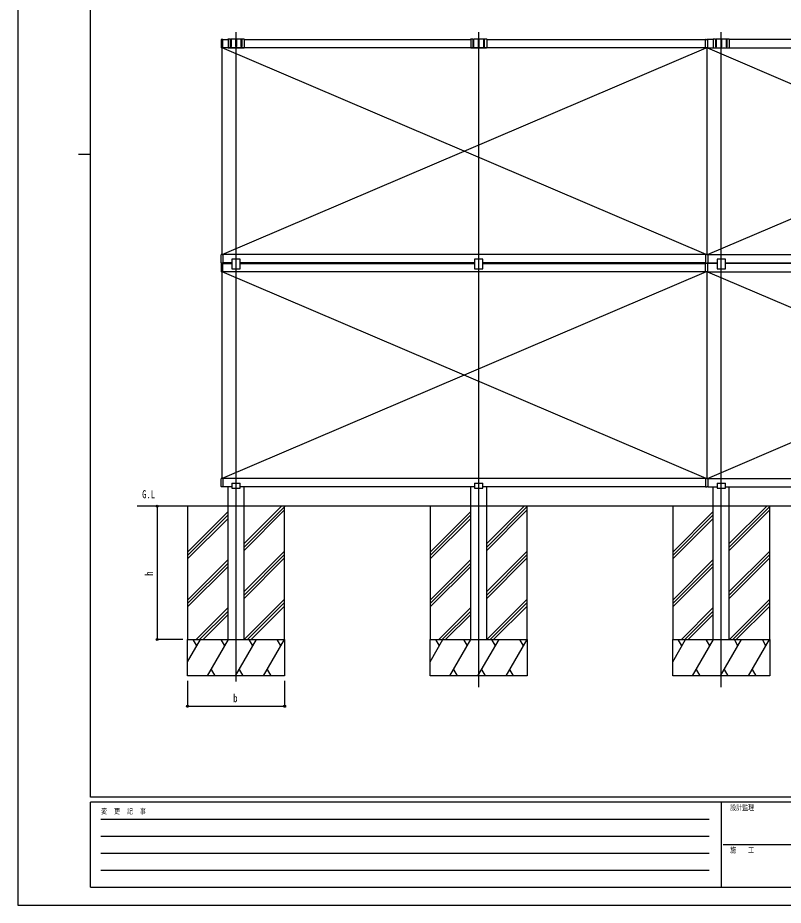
# Model space of a CAD drawing. Units: millimetres, scale not verified. Extents: x -4205 to 4205, y -2970 to 2970.
# Drawn here: x -4205 to -1050, y -2970 to 688 of the extents above; entities that cross this region are included whole.
import ezdxf
from ezdxf.enums import TextEntityAlignment as Align

# ---------------------------------------------------------------- set-up
doc = ezdxf.new("R2010")
doc.units = ezdxf.units.MM
doc.header["$LTSCALE"] = 12
for name, color, linetype in [('0-2_USER1', 3, 'Continuous'), ('0-3_YKK_12', 2, 'Continuous'), ('0-4_YKK_A1', 4, 'Continuous'), ('0-5_YKK_D', 6, 'Continuous'), ('0-6_YKK_ZWAK', 7, 'Continuous')]:
    doc.layers.add(name, color=color, linetype=linetype)
doc.styles.add('ＭＳ ゴシック', font='')
doc.styles.get('ＭＳ ゴシック').set_extended_font_data('MS Gothic')

msp = doc.modelspace()

# ---------------------------------------------------------------- linework, layer by layer
at = {"layer": '0-3_YKK_12'}
for p, q in [((-3304.98, -2048.44), (-3304.98, 628.28)), ((-2305.08, -2070.71), (-2305.08, 628.28)), ((-1305.08, -2070.71), (-1305.08, 628.28))]:
    msp.add_line(p, q, dxfattribs=at)
at = {"layer": '0-4_YKK_A1'}
for p, q in [((-3367.08, 597.27), (-3367.08, 564.63)), ((-3359.4, 598.68), (-3366.14, 598.27)), ((-3359.08, 597.5), (-3337.98, 597.5)), ((-3329.48, 599), (-3337.98, 599)), ((-3337.98, 599), (-3337.98, 564.99)), ((-3329.48, 599), (-3329.48, 569.99)), ((-3328.48, 600), (-3325.48, 600)), ((-3324.48, 569.99), (-3324.48, 599)), ((-3307.48, 599), (-3324.48, 599)), ((-3307.48, 599), (-3307.48, 569.99)), ((-3306.48, 600), (-3303.48, 600)), ((-3285.48, 599), (-3302.48, 599)), ((-3302.48, 569.99), (-3302.48, 599)), ((-3285.48, 599), (-3285.48, 569.99)), ((-3281.48, 600), (-3284.48, 600)), ((-3271.98, 599), (-3280.48, 599)), ((-3280.48, 569.99), (-3280.48, 599)), ((-3271.98, 599), (-3271.98, 564.99)), ((-3271.98, 597.5), (-2338.08, 597.5)), ((-2329.58, 599), (-2338.08, 599)), ((-2338.08, 599), (-2338.08, 564.99)), ((-2329.58, 599), (-2329.58, 569.99)), ((-2328.58, 600), (-2325.58, 600)), ((-2324.58, 569.99), (-2324.58, 599)), ((-2307.58, 599), (-2324.58, 599)), ((-2307.58, 599), (-2307.58, 569.99)), ((-2306.58, 600), (-2303.58, 600)), ((-2285.58, 599), (-2302.58, 599)), ((-2302.58, 569.99), (-2302.58, 599)), ((-2285.58, 599), (-2285.58, 569.99)), ((-2281.58, 600), (-2284.58, 600)), ((-2272.08, 599), (-2280.58, 599)), ((-2280.58, 569.99), (-2280.58, 599)), ((-2272.08, 599), (-2272.08, 564.99)), ((-2272.08, 597.5), (-1369.58, 597.5)), ((-1369.58, 597.44), (-1369.58, 598.24)), ((-1369.58, 564.2), (-1369.58, 597.44)), ((-1369.39, 598.44), (-1365.08, 598.7)), ((-1360.77, 598.44), (-1365.08, 598.7)), ((-1360.58, 597.44), (-1360.58, 598.24)), ((-1338.08, 597.5), (-1360.58, 597.5)), ((-1360.58, 564.2), (-1360.58, 597.44)), ((-1329.58, 599), (-1338.08, 599)), ((-1338.08, 599), (-1338.08, 564.99)), ((-1329.58, 599), (-1329.58, 569.99)), ((-1328.58, 600), (-1325.58, 600)), ((-1324.58, 569.99), (-1324.58, 599)), ((-1307.58, 599), (-1324.58, 599)), ((-1307.58, 599), (-1307.58, 569.99)), ((-1306.58, 600), (-1303.58, 600)), ((-1285.58, 599), (-1302.58, 599)), ((-1302.58, 569.99), (-1302.58, 599)), ((-1285.58, 599), (-1285.58, 569.99)), ((-1281.58, 600), (-1284.58, 600)), ((-1272.08, 599), (-1280.58, 599)), ((-1280.58, 569.99), (-1280.58, 599)), ((-1272.08, 599), (-1272.08, 564.99)), ((-338.08, 597.5), (-1272.08, 597.5)), ((-3359.4, 563.22), (-3366.14, 563.63)), ((-1367.58, -288.5), (-3362.58, 563.5)), ((-3362.58, -288.5), (-1367.58, 563.5)), ((-3362.58, -288.41), (-3362.58, 563.41)), ((-1369.58, 563.5), (-3359.08, 563.5)), ((-3336.98, 563.99), (-3305.44, 563.99)), ((-3304.52, 563.99), (-3272.98, 563.99)), ((-2337.08, 563.99), (-2305.54, 563.99)), ((-2304.62, 563.99), (-2273.08, 563.99)), ((-1369.58, 563.4), (-1369.58, 564.2)), ((-1365.08, 563.2), (-1369.02, 563.2)), ((-1365.08, 563.2), (-1365.08, -288.2)), ((-1365.08, 563.2), (-1365.08, -288.2)), ((-1365.08, 563.2), (-1361.14, 563.2)), ((-1362.58, 563.5), (632.42, -288.5)), ((-1362.58, -288.5), (632.42, 563.5)), ((-1360.58, 563.4), (-1360.58, 564.2)), ((-1360.58, 563.5), (628.92, 563.5)), ((-1337.08, 563.99), (-1305.54, 563.99)), ((-1304.62, 563.99), (-1273.08, 563.99)), ((-3367.08, -322.27), (-3367.08, -289.63)), ((-3359.4, -288.22), (-3366.14, -288.63)), ((-1369.58, -288.5), (-3359.08, -288.5)), ((-1369.58, -288.4), (-1369.58, -289.2)), ((-1369.58, -289.2), (-1369.58, -322.44)), ((-1365.08, -288.2), (-1369.02, -288.2)), ((-1365.08, -288.2), (-1361.14, -288.2)), ((-1360.58, -288.4), (-1360.58, -289.2)), ((-1360.58, -288.5), (628.92, -288.5)), ((-1360.58, -289.2), (-1360.58, -322.44)), ((-3367.08, -325.23), (-3367.08, -357.87)), ((-3359.4, -323.68), (-3366.14, -323.27)), ((-3359.4, -323.82), (-3366.14, -324.23)), ((-3322.23, -322.5), (-3359.08, -322.5)), ((-3359.08, -325), (-3322.23, -325)), ((-3322.23, -307.5), (-3322.23, -347.5)), ((-2322.33, -322.5), (-3287.73, -322.5)), ((-3287.73, -325), (-2322.33, -325)), ((-2322.33, -307.5), (-2322.33, -347.5)), ((-1369.58, -322.5), (-2287.83, -322.5)), ((-2287.83, -325), (-1369.58, -325)), ((-1369.58, -322.44), (-1369.58, -323.24)), ((-1369.58, -325.06), (-1369.58, -324.26)), ((-1369.58, -358.3), (-1369.58, -325.06)), ((-1369.39, -323.44), (-1365.08, -323.7)), ((-1369.39, -324.06), (-1365.08, -323.8)), ((-1360.77, -323.44), (-1365.08, -323.7)), ((-1360.77, -324.06), (-1365.08, -323.8)), ((-1360.58, -322.44), (-1360.58, -323.24)), ((-1360.58, -322.5), (-1322.33, -322.5)), ((-1360.58, -325.06), (-1360.58, -324.26)), ((-1322.33, -325), (-1360.58, -325)), ((-1360.58, -358.3), (-1360.58, -325.06)), ((-1322.33, -307.5), (-1322.33, -347.5)), ((-1287.83, -322.5), (-322.33, -322.5)), ((-322.33, -325), (-1287.83, -325)), ((-3359.4, -359.28), (-3366.14, -358.87)), ((-1367.58, -1211), (-3362.58, -359)), ((-1367.58, -359), (-3362.58, -1211)), ((-3362.58, -1210.91), (-3362.58, -359.09)), ((-1369.58, -359), (-3359.08, -359)), ((-3322.23, -347.5), (-3287.73, -347.5)), ((-2322.33, -347.5), (-2287.83, -347.5)), ((-1369.58, -359.1), (-1369.58, -358.3)), ((-1365.08, -359.3), (-1369.02, -359.3)), ((-1365.08, -359.3), (-1365.08, -1210.7)), ((-1365.08, -359.3), (-1365.08, -1210.7)), ((-1365.08, -359.3), (-1361.14, -359.3)), ((-1362.58, -359), (632.42, -1211)), ((-1362.58, -1211), (632.42, -359)), ((-1360.58, -359.1), (-1360.58, -358.3)), ((-1360.58, -359), (628.92, -359)), ((-1322.33, -347.5), (-1287.83, -347.5)), ((-3367.08, -1244.77), (-3367.08, -1212.13)), ((-3359.4, -1210.72), (-3366.14, -1211.13)), ((-1369.58, -1211), (-3359.08, -1211)), ((-3322.28, -1230), (-3287.68, -1230)), ((-3322.28, -1230), (-3322.28, -1251)), ((-3287.68, -1251), (-3287.68, -1230)), ((-2322.38, -1230), (-2287.78, -1230)), ((-2322.38, -1230), (-2322.38, -1251)), ((-2287.78, -1251), (-2287.78, -1230)), ((-1369.58, -1210.9), (-1369.58, -1211.7)), ((-1369.58, -1211.7), (-1369.58, -1244.94)), ((-1365.08, -1210.7), (-1369.02, -1210.7)), ((-1365.08, -1210.7), (-1361.14, -1210.7)), ((-1360.58, -1210.9), (-1360.58, -1211.7)), ((-1360.58, -1211), (628.92, -1211)), ((-1360.58, -1211.7), (-1360.58, -1244.94)), ((-1322.38, -1230), (-1287.78, -1230)), ((-1322.38, -1230), (-1322.38, -1251)), ((-1287.78, -1251), (-1287.78, -1230)), ((-3359.4, -1246.18), (-3366.14, -1245.77)), ((-3322.28, -1245), (-3359.08, -1245)), ((-3337.98, -1325), (-3337.98, -1245)), ((-3322.28, -1251), (-3287.68, -1251)), ((-2322.38, -1245), (-3287.68, -1245)), ((-3271.98, -1325), (-3271.98, -1245)), ((-2338.08, -1325), (-2338.08, -1245)), ((-2322.38, -1251), (-2287.78, -1251)), ((-1369.58, -1245), (-2287.78, -1245)), ((-2272.08, -1325), (-2272.08, -1245)), ((-1369.58, -1244.94), (-1369.58, -1245.74)), ((-1369.39, -1245.94), (-1365.08, -1246.2)), ((-1360.77, -1245.94), (-1365.08, -1246.2)), ((-1360.58, -1244.94), (-1360.58, -1245.74)), ((-1360.58, -1245), (-1322.38, -1245)), ((-1338.08, -1325), (-1338.08, -1245)), ((-1322.38, -1251), (-1287.78, -1251)), ((-1287.78, -1245), (-322.38, -1245)), ((-1272.08, -1325), (-1272.08, -1245)), ((1032.97, -1325), (-3713.41, -1325)), ((-3504.98, -1514.48), (-3337.98, -1347.48)), ((-3337.98, -1875), (-3337.98, -1325)), ((-3271.98, -1875), (-3271.98, -1325)), ((-3271.98, -1493.61), (-3103.37, -1325)), ((-3271.98, -1479.47), (-3117.51, -1325)), ((-3271.98, -1507.75), (-3104.98, -1340.75)), ((-2505.08, -1514.48), (-2338.08, -1347.48)), ((-2338.08, -1875), (-2338.08, -1325)), ((-2272.08, -1875), (-2272.08, -1325)), ((-2272.08, -1493.61), (-2103.47, -1325)), ((-2272.08, -1479.47), (-2117.61, -1325)), ((-2272.08, -1507.75), (-2105.08, -1340.75)), ((-1505.08, -1514.48), (-1338.08, -1347.48)), ((-1338.08, -1875), (-1338.08, -1325)), ((-1272.08, -1875), (-1272.08, -1325)), ((-1272.08, -1493.61), (-1103.47, -1325)), ((-1272.08, -1479.47), (-1117.61, -1325)), ((-1272.08, -1507.75), (-1105.08, -1340.75)), ((-3504.98, -1528.62), (-3337.98, -1361.62)), ((-3504.98, -1542.76), (-3337.98, -1375.76)), ((-2505.08, -1528.62), (-2338.08, -1361.62)), ((-2505.08, -1542.76), (-2338.08, -1375.76)), ((-1505.08, -1528.62), (-1338.08, -1361.62)), ((-1505.08, -1542.76), (-1338.08, -1375.76)), ((-3271.98, -1677.46), (-3104.98, -1510.46)), ((-3271.98, -1691.6), (-3104.98, -1524.6)), ((-2272.08, -1677.46), (-2105.08, -1510.46)), ((-2272.08, -1691.6), (-2105.08, -1524.6)), ((-1272.08, -1677.46), (-1105.08, -1510.46)), ((-1272.08, -1691.6), (-1105.08, -1524.6)), ((-3504.98, -1712.47), (-3337.98, -1545.47)), ((-3504.98, -1726.61), (-3337.98, -1559.61)), ((-3271.98, -1705.74), (-3104.98, -1538.74)), ((-2505.08, -1712.47), (-2338.08, -1545.47)), ((-2505.08, -1726.61), (-2338.08, -1559.61)), ((-2272.08, -1705.74), (-2105.08, -1538.74)), ((-1505.08, -1712.47), (-1338.08, -1545.47)), ((-1505.08, -1726.61), (-1338.08, -1559.61)), ((-1272.08, -1705.74), (-1105.08, -1538.74)), ((-3504.98, -1740.75), (-3337.98, -1573.75)), ((-2505.08, -1740.75), (-2338.08, -1573.75)), ((-1505.08, -1740.75), (-1338.08, -1573.75)), ((-3271.53, -1875), (-3104.98, -1708.45)), ((-2271.63, -1875), (-2105.08, -1708.45)), ((-1271.63, -1875), (-1105.08, -1708.45)), ((-3469.52, -1875), (-3337.98, -1743.46)), ((-3257.39, -1875), (-3104.98, -1722.59)), ((-3243.25, -1875), (-3104.98, -1736.73)), ((-2469.62, -1875), (-2338.08, -1743.46)), ((-2257.49, -1875), (-2105.08, -1722.59)), ((-2243.35, -1875), (-2105.08, -1736.73)), ((-1469.62, -1875), (-1338.08, -1743.46)), ((-1257.49, -1875), (-1105.08, -1722.59)), ((-1243.35, -1875), (-1105.08, -1736.73)), ((-3455.38, -1875), (-3337.98, -1757.6)), ((-3441.24, -1875), (-3337.98, -1771.74)), ((-2455.48, -1875), (-2338.08, -1757.6)), ((-2441.34, -1875), (-2338.08, -1771.74)), ((-1455.48, -1875), (-1338.08, -1757.6)), ((-1441.34, -1875), (-1338.08, -1771.74)), ((-3504.98, -1966.51), (-3452.15, -1875)), ((-3467.15, -1900.98), (-3482.15, -1875)), ((-3423.28, -2025), (-3336.68, -1875)), ((-3351.68, -1900.98), (-3366.68, -1875)), ((-3307.81, -2025), (-3221.21, -1875)), ((-3236.21, -1900.98), (-3251.21, -1875)), ((-3192.34, -2025), (-3105.74, -1875)), ((-3120.74, -1900.98), (-3135.74, -1875)), ((-2505.08, -1966.51), (-2452.25, -1875)), ((-2467.25, -1900.98), (-2482.25, -1875)), ((-2423.38, -2025), (-2336.78, -1875)), ((-2351.78, -1900.98), (-2366.78, -1875)), ((-2307.91, -2025), (-2221.31, -1875)), ((-2236.31, -1900.98), (-2251.31, -1875)), ((-2192.44, -2025), (-2105.84, -1875)), ((-2120.84, -1900.98), (-2135.84, -1875)), ((-1505.08, -1966.51), (-1452.25, -1875)), ((-1467.25, -1900.98), (-1482.25, -1875)), ((-1423.38, -2025), (-1336.78, -1875)), ((-1351.78, -1900.98), (-1366.78, -1875)), ((-1307.91, -2025), (-1221.31, -1875)), ((-1236.31, -1900.98), (-1251.31, -1875)), ((-1192.44, -2025), (-1105.84, -1875)), ((-1120.84, -1900.98), (-1135.84, -1875)), ((-3408.28, -1999.02), (-3393.28, -2025)), ((-3292.81, -1999.02), (-3277.81, -2025)), ((-3177.34, -1999.02), (-3162.34, -2025)), ((-2408.38, -1999.02), (-2393.38, -2025)), ((-2292.91, -1999.02), (-2277.91, -2025)), ((-2177.44, -1999.02), (-2162.44, -2025)), ((-1408.38, -1999.02), (-1393.38, -2025)), ((-1292.91, -1999.02), (-1277.91, -2025)), ((-1177.44, -1999.02), (-1162.44, -2025))]:
    msp.add_line(p, q, dxfattribs=at)
for points in [[(-3359.08, 563.52), (-3359.08, 564.2), (-3359.08, 597.7), (-3359.08, 598.38)], [(-3359.08, -288.52), (-3359.08, -289.2), (-3359.08, -322.7), (-3359.08, -323.38)], [(-3359.08, -358.98), (-3359.08, -358.3), (-3359.08, -324.8), (-3359.08, -324.12)], [(-3287.73, -347.5), (-3287.73, -307.5), (-3322.23, -307.5)], [(-2287.83, -347.5), (-2287.83, -307.5), (-2322.33, -307.5)], [(-1287.83, -347.5), (-1287.83, -307.5), (-1322.33, -307.5)], [(-3359.08, -1211.02), (-3359.08, -1211.7), (-3359.08, -1245.2), (-3359.08, -1245.88)]]:
    msp.add_lwpolyline(points, dxfattribs=at)
for points in [[(-3504.98, -1875), (-3104.98, -1875), (-3104.98, -1325), (-3504.98, -1325)], [(-2505.08, -1875), (-2105.08, -1875), (-2105.08, -1325), (-2505.08, -1325)], [(-1505.08, -1875), (-1105.08, -1875), (-1105.08, -1325), (-1505.08, -1325)], [(-3504.98, -1875), (-3104.98, -1875), (-3104.98, -2025), (-3504.98, -2025)], [(-2505.08, -1875), (-2105.08, -1875), (-2105.08, -2025), (-2505.08, -2025)], [(-1505.08, -1875), (-1105.08, -1875), (-1105.08, -2025), (-1505.08, -2025)]]:
    msp.add_lwpolyline(points, close=True, dxfattribs=at)
for centre, radius, start, end in [((-3366.08, 597.27), 1, 93.5, 180), ((-3359.38, 598.38), 0.3, 0, 93.5), ((-3337.98, 597), 2, 90, 165.52249), ((-3328.48, 599), 1, 90, 180), ((-3325.48, 599), 1, 0, 90), ((-3306.48, 599), 1, 90, 180), ((-3303.48, 599), 1, 0, 90), ((-3284.48, 599), 1, 90, 180), ((-3281.48, 599), 1, 0, 90), ((-3271.98, 597), 2, 14.47751, 90), ((-2338.08, 597), 2, 90, 165.52249), ((-2328.58, 599), 1, 90, 180), ((-2325.58, 599), 1, 0, 90), ((-2306.58, 599), 1, 90, 180), ((-2303.58, 599), 1, 0, 90), ((-2284.58, 599), 1, 90, 180), ((-2281.58, 599), 1, 0, 90), ((-2272.08, 597), 2, 14.47751, 90), ((-1369.38, 598.24), 0.2, 93.5, 180), ((-1360.78, 598.24), 0.2, 0, 86.5), ((-1338.08, 597), 2, 90, 165.52249), ((-1328.58, 599), 1, 90, 180), ((-1325.58, 599), 1, 0, 90), ((-1306.58, 599), 1, 90, 180), ((-1303.58, 599), 1, 0, 90), ((-1284.58, 599), 1, 90, 180), ((-1281.58, 599), 1, 0, 90), ((-1272.08, 597), 2, 14.47751, 90), ((-3366.08, 564.63), 1, 180, 266.5), ((-3359.38, 563.52), 0.3, 266.5, 0), ((-3336.98, 564.99), 1, 180, 270), ((-3326.98, 569.99), 2.5, 180, 0), ((-3304.98, 569.99), 2.5, 180, 0), ((-3304.98, 563.79), 0.5, 23.57818, 156.42182), ((-3282.98, 569.99), 2.5, 180, 0), ((-3272.98, 564.99), 1, 270, 0), ((-2337.08, 564.99), 1, 180, 270), ((-2327.08, 569.99), 2.5, 180, 0), ((-2305.08, 569.99), 2.5, 180, 0), ((-2305.08, 563.79), 0.5, 23.57818, 156.42182), ((-2283.08, 569.99), 2.5, 180, 0), ((-2273.08, 564.99), 1, 270, 0), ((-1369.38, 563.4), 0.202, 179.93968, 269.38321), ((-1360.78, 563.4), 0.202, 270.61679, 0.06032), ((-1337.08, 564.99), 1, 180, 270), ((-1327.08, 569.99), 2.5, 180, 0), ((-1305.08, 569.99), 2.5, 180, 0), ((-1305.08, 563.79), 0.5, 23.57818, 156.42182), ((-1283.08, 569.99), 2.5, 180, 0), ((-1273.08, 564.99), 1, 270, 0), ((-3366.08, -289.63), 1, 93.5, 180), ((-3359.38, -288.52), 0.3, 0, 93.5), ((-1369.38, -288.4), 0.202, 90.61679, 180.06032), ((-1360.78, -288.4), 0.202, 359.93968, 89.38321), ((-3366.08, -322.27), 1, 180, 266.5), ((-3366.08, -325.23), 1, 93.5, 180), ((-3359.38, -323.38), 0.3, 266.5, 0), ((-3359.38, -324.12), 0.3, 0, 93.5), ((-1369.38, -323.24), 0.2, 180, 266.5), ((-1369.38, -324.26), 0.2, 93.5, 180), ((-1360.78, -323.24), 0.2, 273.5, 0), ((-1360.78, -324.26), 0.2, 0, 86.5), ((-3366.08, -357.87), 1, 180, 266.5), ((-3359.38, -358.98), 0.3, 266.5, 0), ((-1369.38, -359.1), 0.202, 179.93968, 269.38321), ((-1360.78, -359.1), 0.202, 270.61679, 0.06032), ((-3366.08, -1212.13), 1, 93.5, 180), ((-3359.38, -1211.02), 0.3, 0, 93.5), ((-1369.38, -1210.9), 0.202, 90.61679, 180.06032), ((-1360.78, -1210.9), 0.202, 359.93968, 89.38321), ((-3366.08, -1244.77), 1, 180, 266.5), ((-3359.38, -1245.88), 0.3, 266.5, 0), ((-1369.38, -1245.74), 0.2, 180, 266.5), ((-1360.78, -1245.74), 0.2, 273.5, 0)]:
    msp.add_arc(centre, radius, start, end, dxfattribs=at)
for centre, start_param, end_param in [((-1369.02, 564.2), 4.6587856, 4.712389), ((-1361.14, 564.2), 4.712389, 4.7659923), ((-1369.02, -289.2), 1.5707963, 1.6243997), ((-1361.14, -289.2), 1.517193, 1.5707963), ((-1369.02, -358.3), 4.6587856, 4.712389), ((-1361.14, -358.3), 4.712389, 4.7659923), ((-1369.02, -1211.7), 1.5707963, 1.6243997), ((-1361.14, -1211.7), 1.517193, 1.5707963)]:
    msp.add_ellipse(centre, major_axis=(6.74, 0), ratio=0.148374, start_param=start_param, end_param=end_param, dxfattribs=at)
at = {"layer": '0-5_YKK_D'}
for p, q in [((-3524.98, -1325), (-3630.98, -1325)), ((-3629.98, -1325), (-3629.98, -1875)), ((-3524.98, -1875), (-3630.98, -1875)), ((-3504.98, -2045), (-3504.98, -2151)), ((-3104.98, -2045), (-3104.98, -2151)), ((-3504.98, -2150), (-3104.98, -2150))]:
    msp.add_line(p, q, dxfattribs=at)
for centre in [(-3629.98, -1325), (-3629.98, -1875), (-3504.98, -2150), (-3104.98, -2150)]:
    msp.add_circle(centre, 4.25, dxfattribs=at)
at = {"layer": '0-6_YKK_ZWAK'}
for p, q in [((-3904.98, -2525), (-3904.98, 2775)), ((-3954.98, 125), (-3904.98, 125)), ((3895.02, -2525), (-3904.98, -2525)), ((-1304.98, -2545), (-3904.98, -2545)), ((-3904.98, -2895), (-3904.98, -2545)), ((-1304.98, -2545), (-1304.98, -2895)), ((-4.98, -2545), (-1304.98, -2545)), ((-3862.48, -2615), (-1354.98, -2615)), ((-3862.48, -2685), (-1354.98, -2685)), ((-1297.48, -2720), (-4.98, -2720)), ((-3862.48, -2755), (-1354.98, -2755)), ((-3862.48, -2825), (-1354.98, -2825)), ((-3904.98, -2895), (-1304.98, -2895)), ((-1304.98, -2895), (-4.98, -2895))]:
    msp.add_line(p, q, dxfattribs=at)
msp.add_lwpolyline([(-4205, -2970), (4205, -2970), (4205, 2970), (-4205, 2970)], close=True, dxfattribs=at)

# ---------------------------------------------------------------- texts
at = {"layer": '0-2_USER1', "style": 'ＭＳ ゴシック', "width": 0.8}
msp.add_text('G.L', height=32.99, dxfattribs=at).set_placement((-3692.37, -1302.44), align=Align.BOTTOM_LEFT)
at = {"layer": '0-5_YKK_D', "style": 'ＭＳ ゴシック', "width": 0.8}
msp.add_text('h', height=32.99, rotation=90, dxfattribs=at).set_placement((-3636.98, -1612), align=Align.BOTTOM_LEFT)
msp.add_text('b', height=32.99, dxfattribs=at).set_placement((-3316.98, -2143), align=Align.BOTTOM_LEFT)
at = {"layer": '0-6_YKK_ZWAK', "style": 'ＭＳ ゴシック', "width": 0.8}
for s, p in [('設計監理', (-1268.31, -2585)), ('変  更  記  事', (-3861.31, -2600)), ('施\u3000\u3000工', (-1268.31, -2760))]:
    msp.add_text(s, height=21.99, dxfattribs=at).set_placement(p, align=Align.BOTTOM_LEFT)

doc.saveas('drawing.dxf')
